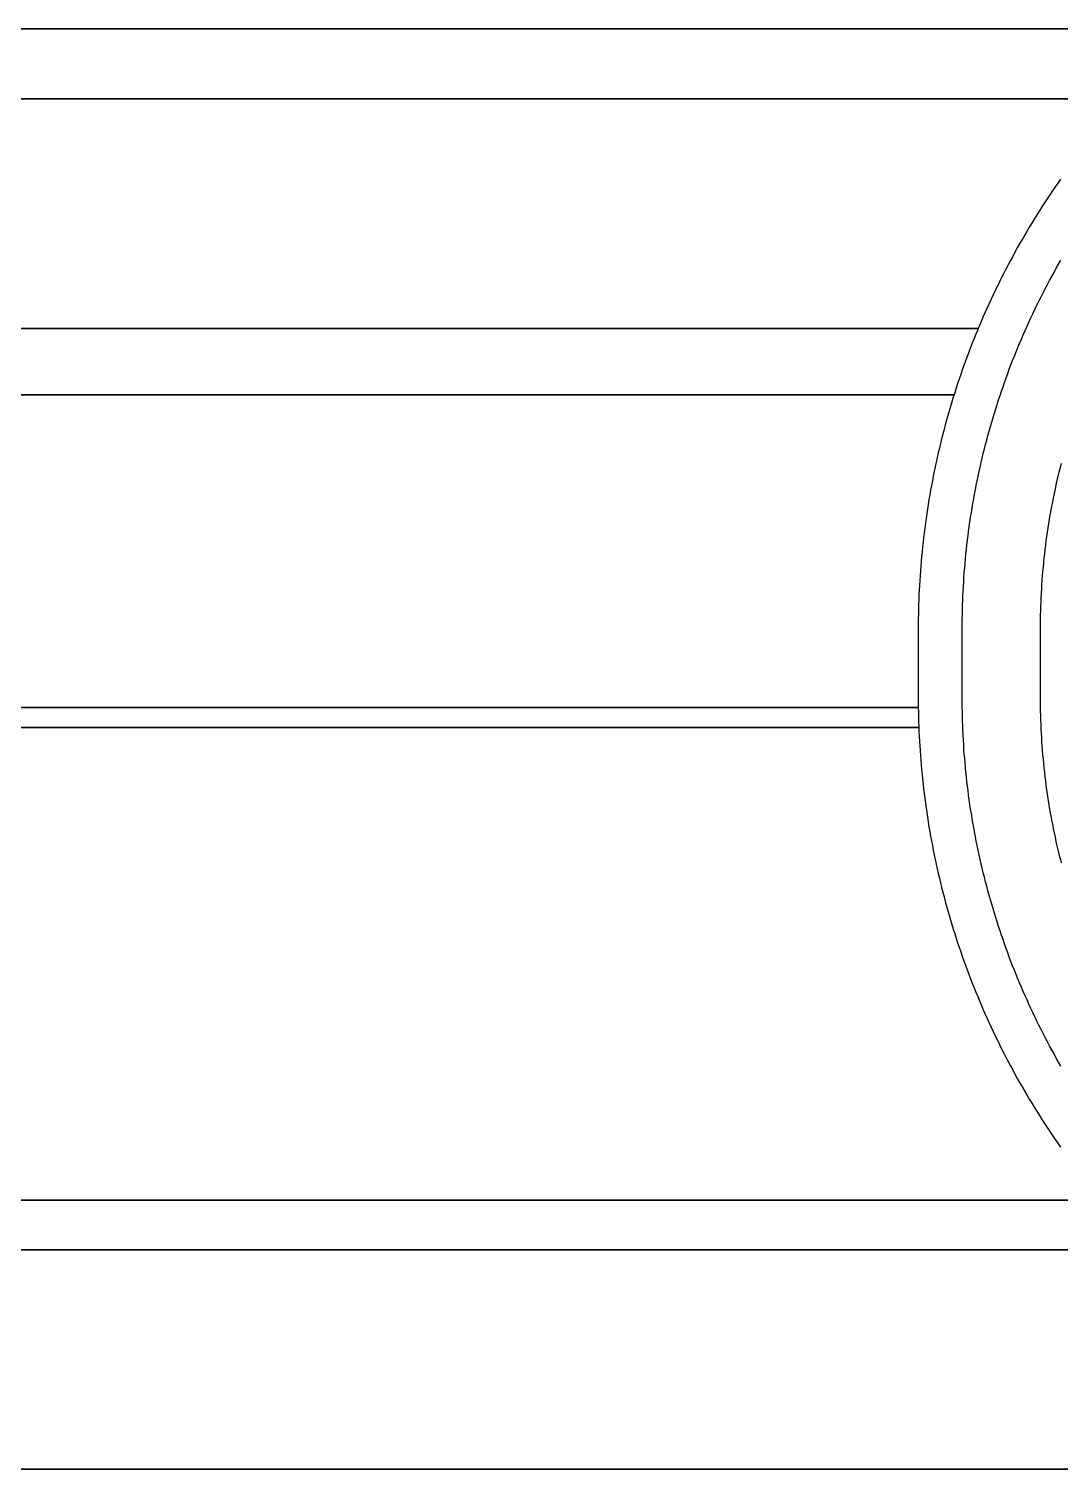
# Model space of a CAD drawing. Extents: x -3500 to 3500, y -3500 to 3500.
# Drawn here: x -1778.2 to -1637.4, y 414.4 to 611.1 of the extents above; entities that cross this region are included whole.
import ezdxf

# ---------------------------------------------------------------- set-up
doc = ezdxf.new("R2010")
doc.units = 0
for name, color, linetype in [('L5D0', 3, 'CONTINUOUS'), ('L5D100', 7, 'CONTINUOUS'), ('L5D11', 2, 'CONTINUOUS')]:
    doc.layers.add(name, color=color, linetype=linetype)

# ---------------------------------------------------------------- blocks, each defined once
blk = doc.blocks.new('ground_main_5')
at = {"layer": 'L5D0'}
for points in [[(-1618.4065, 611.149), (-2334.91, 611.149)], [(-2334.91, 611.149), (-1618.4065, 611.149)], [(-1637.3425, 590.619), (-1637.7175, 590.083), (-1638.089, 589.545), (-1638.4575, 589.005), (-1638.822, 588.4625), (-1639.184, 587.9175), (-1639.542, 587.3705), (-1639.897, 586.8215), (-1640.2485, 586.27), (-1640.5965, 585.717), (-1640.941, 585.161), (-1641.2825, 584.6035), (-1641.6205, 584.0435), (-1641.9545, 583.482), (-1642.2855, 582.918), (-1642.613, 582.352), (-1642.937, 581.784), (-1643.2575, 581.2145), (-1643.575, 580.6425), (-1643.8885, 580.0685), (-1644.198, 579.493), (-1644.5045, 578.9155), (-1644.8075, 578.336), (-1645.107, 577.7545), (-1645.4025, 577.1715), (-1645.695, 576.5865), (-1645.9835, 576), (-1646.2685, 575.4115), (-1646.55, 574.8215), (-1646.8275, 574.2295), (-1647.1015, 573.636), (-1647.372, 573.0405), (-1647.639, 572.4435), (-1647.902, 571.845), (-1648.1615, 571.245), (-1648.417, 570.643), (-1648.596, 570.2155), (-2334.91, 570.2155)], [(-2334.91, 570.2155), (-1648.596, 570.2155), (-1648.669, 570.04), (-1648.9175, 569.435), (-1649.162, 568.829), (-1649.403, 568.221), (-1649.6405, 567.6115), (-1649.874, 567.001), (-1650.1035, 566.3885), (-1650.3295, 565.775), (-1650.5515, 565.16), (-1650.77, 564.544), (-1650.9845, 563.9265), (-1651.1955, 563.3075), (-1651.4025, 562.687), (-1651.6055, 562.066), (-1651.805, 561.443), (-1652.0005, 560.819), (-1652.192, 560.194), (-1652.38, 559.568), (-1652.564, 558.9405), (-1652.744, 558.312), (-1652.9205, 557.6825), (-1653.093, 557.0515), (-1653.2615, 556.42), (-1653.4265, 555.787), (-1653.587, 555.1535), (-1653.744, 554.5185), (-1653.897, 553.883), (-1654.046, 553.2465), (-1654.1915, 552.609), (-1654.3325, 551.9705), (-1654.47, 551.3315), (-1654.6035, 550.691), (-1654.733, 550.0505), (-1654.8585, 549.4085), (-1654.98, 548.7665), (-1655.098, 548.123), (-1655.2115, 547.4795), (-1655.3215, 546.8345), (-1655.4275, 546.1895), (-1655.529, 545.5435), (-1655.627, 544.897), (-1655.721, 544.25), (-1655.811, 543.6025), (-1655.897, 542.9545), (-1655.979, 542.306), (-1656.057, 541.6565), (-1656.131, 541.007), (-1656.2015, 540.357), (-1656.2675, 539.7065), (-1656.3295, 539.0555), (-1656.3875, 538.4045), (-1656.4415, 537.7525), (-1656.492, 537.101), (-1656.538, 536.4485), (-1656.58, 535.796), (-1656.618, 535.1435), (-1656.652, 534.4905), (-1656.682, 533.8375), (-1656.7085, 533.184), (-1656.7305, 532.5305), (-1656.7485, 531.877), (-1656.7625, 531.2235), (-1656.7725, 530.5695), (-1656.7785, 529.9155), (-1656.7805, 529.262), (-1656.7805, 519.738), (-1656.7785, 519.0845), (-1656.7725, 518.4305), (-1656.7625, 517.7765), (-1656.7485, 517.123), (-1656.7305, 516.4695), (-1656.7085, 515.816), (-1656.7035, 515.6925), (-2334.91, 515.6925)], [(-2334.91, 515.6925), (-1656.7035, 515.6925), (-1656.682, 515.1625), (-1656.652, 514.5095), (-1656.618, 513.8565), (-1656.58, 513.204), (-1656.538, 512.5515), (-1656.492, 511.899), (-1656.4415, 511.2475), (-1656.3875, 510.5955), (-1656.3295, 509.9445), (-1656.2675, 509.2935), (-1656.2015, 508.643), (-1656.131, 507.993), (-1656.057, 507.3435), (-1655.979, 506.694), (-1655.897, 506.0455), (-1655.811, 505.3975), (-1655.721, 504.75), (-1655.627, 504.103), (-1655.529, 503.4565), (-1655.4275, 502.8105), (-1655.3215, 502.1655), (-1655.2115, 501.5205), (-1655.098, 500.877), (-1654.98, 500.2335), (-1654.8585, 499.5915), (-1654.733, 498.9495), (-1654.6035, 498.309), (-1654.47, 497.6685), (-1654.3325, 497.0295), (-1654.1915, 496.391), (-1654.046, 495.7535), (-1653.897, 495.117), (-1653.744, 494.4815), (-1653.587, 493.8465), (-1653.4265, 493.213), (-1653.2615, 492.58), (-1653.093, 491.9485), (-1652.9205, 491.3175), (-1652.744, 490.688), (-1652.564, 490.0595), (-1652.38, 489.432), (-1652.192, 488.806), (-1652.0005, 488.181), (-1651.805, 487.557), (-1651.6055, 486.934), (-1651.4025, 486.313), (-1651.1955, 485.6925), (-1650.9845, 485.0735), (-1650.77, 484.456), (-1650.5515, 483.84), (-1650.3295, 483.225), (-1650.1035, 482.6115), (-1649.874, 481.999), (-1649.6405, 481.3885), (-1649.403, 480.779), (-1649.162, 480.171), (-1648.9175, 479.565), (-1648.669, 478.96), (-1648.417, 478.357), (-1648.1615, 477.755), (-1647.902, 477.155), (-1647.639, 476.5565), (-1647.372, 475.9595), (-1647.1015, 475.364), (-1646.8275, 474.7705), (-1646.55, 474.1785), (-1646.2685, 473.5885), (-1645.9835, 473), (-1645.695, 472.4135), (-1645.4025, 471.8285), (-1645.107, 471.2455), (-1644.8075, 470.664), (-1644.5045, 470.0845), (-1644.198, 469.507), (-1643.8885, 468.9315), (-1643.575, 468.3575), (-1643.2575, 467.7855), (-1642.937, 467.216), (-1642.613, 466.648), (-1642.2855, 466.082), (-1641.9545, 465.518), (-1641.6205, 464.9565), (-1641.2825, 464.3965), (-1640.941, 463.839), (-1640.5965, 463.283), (-1640.2485, 462.73), (-1639.897, 462.1785), (-1639.542, 461.6295), (-1639.184, 461.0825), (-1638.822, 460.5375), (-1638.4575, 459.995), (-1638.089, 459.455), (-1637.7175, 458.917), (-1637.3425, 458.381)], [(-1625.527, 444.347), (-2334.91, 444.347)], [(-2334.91, 444.347), (-1625.527, 444.347)]]:
    blk.add_lwpolyline(points, dxfattribs=at)
blk = doc.blocks.new('TOP_main_5_Cheese_100')
at = {"layer": 'L5D100'}
for points in [[(-1628.493, 601.5685), (-2334.91, 601.5685)], [(-2334.91, 601.5685), (-1628.493, 601.5685)], [(-1637.3425, 590.619), (-1637.7175, 590.083), (-1638.089, 589.545), (-1638.4575, 589.005), (-1638.822, 588.4625), (-1639.184, 587.9175), (-1639.542, 587.3705), (-1639.897, 586.8215), (-1640.2485, 586.27), (-1640.5965, 585.717), (-1640.941, 585.161), (-1641.2825, 584.6035), (-1641.6205, 584.0435), (-1641.9545, 583.482), (-1642.2855, 582.918), (-1642.613, 582.352), (-1642.937, 581.784), (-1643.2575, 581.2145), (-1643.575, 580.6425), (-1643.8885, 580.0685), (-1644.198, 579.493), (-1644.5045, 578.9155), (-1644.8075, 578.336), (-1645.107, 577.7545), (-1645.4025, 577.1715), (-1645.695, 576.5865), (-1645.9835, 576), (-1646.2685, 575.4115), (-1646.55, 574.8215), (-1646.8275, 574.2295), (-1647.1015, 573.636), (-1647.372, 573.0405), (-1647.639, 572.4435), (-1647.902, 571.845), (-1648.1615, 571.245), (-1648.417, 570.643), (-1648.596, 570.2155), (-1648.669, 570.04), (-1648.9175, 569.435), (-1649.162, 568.829), (-1649.403, 568.221), (-1649.6405, 567.6115), (-1649.874, 567.001), (-1650.1035, 566.3885), (-1650.3295, 565.775), (-1650.5515, 565.16), (-1650.77, 564.544), (-1650.9845, 563.9265), (-1651.1955, 563.3075), (-1651.4025, 562.687), (-1651.6055, 562.066), (-1651.805, 561.443), (-1651.899, 561.1435), (-1856.7805, 561.1435)], [(-1856.7805, 561.1435), (-1651.899, 561.1435), (-1652.0005, 560.819), (-1652.192, 560.194), (-1652.38, 559.568), (-1652.564, 558.9405), (-1652.744, 558.312), (-1652.9205, 557.6825), (-1653.093, 557.0515), (-1653.2615, 556.42), (-1653.4265, 555.787), (-1653.587, 555.1535), (-1653.744, 554.5185), (-1653.897, 553.883), (-1654.046, 553.2465), (-1654.1915, 552.609), (-1654.3325, 551.9705), (-1654.47, 551.3315), (-1654.6035, 550.691), (-1654.733, 550.0505), (-1654.8585, 549.4085), (-1654.98, 548.7665), (-1655.098, 548.123), (-1655.2115, 547.4795), (-1655.3215, 546.8345), (-1655.4275, 546.1895), (-1655.529, 545.5435), (-1655.627, 544.897), (-1655.721, 544.25), (-1655.811, 543.6025), (-1655.897, 542.9545), (-1655.979, 542.306), (-1656.057, 541.6565), (-1656.131, 541.007), (-1656.2015, 540.357), (-1656.2675, 539.7065), (-1656.3295, 539.0555), (-1656.3875, 538.4045), (-1656.4415, 537.7525), (-1656.492, 537.101), (-1656.538, 536.4485), (-1656.58, 535.796), (-1656.618, 535.1435), (-1656.652, 534.4905), (-1656.682, 533.8375), (-1656.7085, 533.184), (-1656.7305, 532.5305), (-1656.7485, 531.877), (-1656.7625, 531.2235), (-1656.7725, 530.5695), (-1656.7785, 529.9155), (-1656.7805, 529.262), (-1656.7805, 519.738), (-1656.7785, 519.0845), (-1656.7725, 518.4305), (-2334.91, 518.4305)], [(-2334.91, 518.4305), (-1656.7725, 518.4305), (-1656.7625, 517.7765), (-1656.7485, 517.123), (-1656.7305, 516.4695), (-1656.7085, 515.816), (-1656.7035, 515.6925), (-1656.682, 515.1625), (-1656.652, 514.5095), (-1656.618, 513.8565), (-1656.58, 513.204), (-1656.538, 512.5515), (-1656.492, 511.899), (-1656.4415, 511.2475), (-1656.3875, 510.5955), (-1656.3295, 509.9445), (-1656.2675, 509.2935), (-1656.2015, 508.643), (-1656.131, 507.993), (-1656.057, 507.3435), (-1655.979, 506.694), (-1655.897, 506.0455), (-1655.811, 505.3975), (-1655.721, 504.75), (-1655.627, 504.103), (-1655.529, 503.4565), (-1655.4275, 502.8105), (-1655.3215, 502.1655), (-1655.2115, 501.5205), (-1655.098, 500.877), (-1654.98, 500.2335), (-1654.8585, 499.5915), (-1654.733, 498.9495), (-1654.6035, 498.309), (-1654.47, 497.6685), (-1654.3325, 497.0295), (-1654.1915, 496.391), (-1654.046, 495.7535), (-1653.897, 495.117), (-1653.744, 494.4815), (-1653.587, 493.8465), (-1653.4265, 493.213), (-1653.2615, 492.58), (-1653.093, 491.9485), (-1652.9205, 491.3175), (-1652.744, 490.688), (-1652.564, 490.0595), (-1652.38, 489.432), (-1652.192, 488.806), (-1652.0005, 488.181), (-1651.805, 487.557), (-1651.6055, 486.934), (-1651.4025, 486.313), (-1651.1955, 485.6925), (-1650.9845, 485.0735), (-1650.77, 484.456), (-1650.5515, 483.84), (-1650.3295, 483.225), (-1650.1035, 482.6115), (-1649.874, 481.999), (-1649.6405, 481.3885), (-1649.403, 480.779), (-1649.162, 480.171), (-1648.9175, 479.565), (-1648.669, 478.96), (-1648.417, 478.357), (-1648.1615, 477.755), (-1647.902, 477.155), (-1647.639, 476.5565), (-1647.372, 475.9595), (-1647.1015, 475.364), (-1646.8275, 474.7705), (-1646.55, 474.1785), (-1646.2685, 473.5885), (-1645.9835, 473), (-1645.695, 472.4135), (-1645.4025, 471.8285), (-1645.107, 471.2455), (-1644.8075, 470.664), (-1644.5045, 470.0845), (-1644.198, 469.507), (-1643.8885, 468.9315), (-1643.575, 468.3575), (-1643.2575, 467.7855), (-1642.937, 467.216), (-1642.613, 466.648), (-1642.2855, 466.082), (-1641.9545, 465.518), (-1641.6205, 464.9565), (-1641.2825, 464.3965), (-1640.941, 463.839), (-1640.5965, 463.283), (-1640.2485, 462.73), (-1639.897, 462.1785), (-1639.542, 461.6295), (-1639.184, 461.0825), (-1638.822, 460.5375), (-1638.4575, 459.995), (-1638.089, 459.455), (-1637.7175, 458.917), (-1637.3425, 458.381)], [(-1631.757, 451.1325), (-1856.7805, 451.1325)], [(-1856.7805, 451.1325), (-1631.757, 451.1325)], [(-1566.298, 414.4), (-2334.91, 414.4)], [(-2334.91, 414.4), (-1566.298, 414.4)]]:
    blk.add_lwpolyline(points, dxfattribs=at)
blk = doc.blocks.new('TOP_main_5')
at = {"layer": 'L5D11'}
for points in [[(-1637.3085, 469.459), (-1637.6235, 470.0095), (-1637.9355, 470.562), (-1638.244, 471.116), (-1638.549, 471.6725), (-1638.8505, 472.2305), (-1639.1485, 472.7905), (-1639.443, 473.3525), (-1639.734, 473.916), (-1640.021, 474.482), (-1640.3045, 475.049), (-1640.585, 475.6185), (-1640.8615, 476.189), (-1641.1345, 476.762), (-1641.4035, 477.3365), (-1641.6695, 477.9125), (-1641.9315, 478.49), (-1642.1895, 479.0695), (-1642.4445, 479.6505), (-1642.6955, 480.233), (-1642.943, 480.817), (-1643.1865, 481.4025), (-1643.4265, 481.99), (-1643.663, 482.5785), (-1643.8955, 483.169), (-1644.124, 483.7605), (-1644.3495, 484.3535), (-1644.5705, 484.948), (-1644.788, 485.544), (-1645.002, 486.141), (-1645.212, 486.74), (-1645.4185, 487.3395), (-1645.621, 487.941), (-1645.8195, 488.5435), (-1646.0145, 489.147), (-1646.2055, 489.752), (-1646.393, 490.358), (-1646.576, 490.965), (-1646.756, 491.5735), (-1646.9315, 492.183), (-1647.1035, 492.794), (-1647.2715, 493.4055), (-1647.4355, 494.018), (-1647.596, 494.632), (-1647.7525, 495.247), (-1647.905, 495.8625), (-1648.0535, 496.479), (-1648.1985, 497.097), (-1648.3395, 497.7155), (-1648.4765, 498.335), (-1648.6095, 498.955), (-1648.7385, 499.576), (-1648.8635, 500.198), (-1648.985, 500.8205), (-1649.1025, 501.444), (-1649.216, 502.068), (-1649.3255, 502.693), (-1649.431, 503.3185), (-1649.5325, 503.9445), (-1649.63, 504.5715), (-1649.724, 505.199), (-1649.8135, 505.827), (-1649.8995, 506.4555), (-1649.981, 507.0845), (-1650.059, 507.714), (-1650.133, 508.344), (-1650.203, 508.9745), (-1650.2685, 509.6055), (-1650.3305, 510.237), (-1650.3885, 510.8685), (-1650.4425, 511.5005), (-1650.4925, 512.133), (-1650.5385, 512.7655), (-1650.5805, 513.3985), (-1650.6185, 514.032), (-1650.6525, 514.6655), (-1650.6825, 515.299), (-1650.7085, 515.933), (-1650.7305, 516.567), (-1650.7485, 517.201), (-1650.7625, 517.835), (-1650.7725, 518.4695), (-1650.7785, 519.1035), (-1650.7805, 519.738), (-1650.7805, 529.262), (-1650.7785, 529.8965), (-1650.7725, 530.5305), (-1650.7625, 531.165), (-1650.7485, 531.799), (-1650.7305, 532.433), (-1650.7085, 533.067), (-1650.6825, 533.701), (-1650.6525, 534.3345), (-1650.6185, 534.968), (-1650.5805, 535.6015), (-1650.5385, 536.2345), (-1650.4925, 536.867), (-1650.4425, 537.4995), (-1650.3885, 538.1315), (-1650.3305, 538.763), (-1650.2685, 539.3945), (-1650.203, 540.0255), (-1650.133, 540.656), (-1650.059, 541.286), (-1649.981, 541.9155), (-1649.8995, 542.5445), (-1649.8135, 543.173), (-1649.724, 543.801), (-1649.63, 544.4285), (-1649.5325, 545.0555), (-1649.431, 545.6815), (-1649.3255, 546.307), (-1649.216, 546.932), (-1649.1025, 547.556), (-1648.985, 548.1795), (-1648.8635, 548.802), (-1648.7385, 549.424), (-1648.6095, 550.045), (-1648.4765, 550.665), (-1648.3395, 551.2845), (-1648.1985, 551.903), (-1648.0535, 552.521), (-1647.905, 553.1375), (-1647.7525, 553.753), (-1647.596, 554.368), (-1647.4355, 554.982), (-1647.2715, 555.5945), (-1647.1035, 556.206), (-1646.9315, 556.817), (-1646.756, 557.4265), (-1646.576, 558.035), (-1646.393, 558.642), (-1646.2055, 559.248), (-1646.0145, 559.853), (-1645.8195, 560.4565), (-1645.621, 561.059), (-1645.4185, 561.6605), (-1645.212, 562.26), (-1645.002, 562.859), (-1644.788, 563.456), (-1644.5705, 564.052), (-1644.3495, 564.6465), (-1644.124, 565.2395), (-1643.8955, 565.831), (-1643.663, 566.4215), (-1643.4265, 567.01), (-1643.1865, 567.5975), (-1642.943, 568.183), (-1642.6955, 568.767), (-1642.4445, 569.3495), (-1642.1895, 569.9305), (-1641.9315, 570.51), (-1641.6695, 571.0875), (-1641.4035, 571.6635), (-1641.1345, 572.238), (-1640.8615, 572.811), (-1640.585, 573.3815), (-1640.3045, 573.951), (-1640.021, 574.518), (-1639.734, 575.084), (-1639.443, 575.6475), (-1639.1485, 576.2095), (-1638.8505, 576.7695), (-1638.549, 577.3275), (-1638.244, 577.884), (-1637.9355, 578.438), (-1637.6235, 578.9905), (-1637.3085, 579.541)], [(-1637.2795, 551.7625), (-1637.4275, 551.183), (-1637.5715, 550.602), (-1637.7115, 550.02), (-1637.848, 549.437), (-1637.98, 548.8535), (-1638.1085, 548.269), (-1638.233, 547.6835), (-1638.354, 547.0975), (-1638.4705, 546.5105), (-1638.5835, 545.9225), (-1638.6925, 545.334), (-1638.7975, 544.745), (-1638.8985, 544.155), (-1638.9955, 543.5645), (-1639.089, 542.9735), (-1639.178, 542.3815), (-1639.2635, 541.7895), (-1639.345, 541.1965), (-1639.4225, 540.603), (-1639.496, 540.009), (-1639.5655, 539.4145), (-1639.631, 538.8195), (-1639.6925, 538.2245), (-1639.7505, 537.6285), (-1639.804, 537.0325), (-1639.854, 536.436), (-1639.8995, 535.8395), (-1639.9415, 535.2425), (-1639.979, 534.645), (-1640.013, 534.0475), (-1640.043, 533.45), (-1640.069, 532.852), (-1640.0905, 532.254), (-1640.1085, 531.6555), (-1640.1225, 531.057), (-1640.1325, 530.459), (-1640.1385, 529.8605), (-1640.1405, 529.262), (-1640.1405, 519.738), (-1640.1385, 519.1395), (-1640.1325, 518.541), (-1640.1225, 517.943), (-1640.1085, 517.3445), (-1640.0905, 516.746), (-1640.069, 516.148), (-1640.043, 515.55), (-1640.013, 514.9525), (-1639.979, 514.355), (-1639.9415, 513.7575), (-1639.8995, 513.1605), (-1639.854, 512.564), (-1639.804, 511.9675), (-1639.7505, 511.3715), (-1639.6925, 510.7755), (-1639.631, 510.1805), (-1639.5655, 509.5855), (-1639.496, 508.991), (-1639.4225, 508.397), (-1639.345, 507.8035), (-1639.2635, 507.2105), (-1639.178, 506.6185), (-1639.089, 506.0265), (-1638.9955, 505.4355), (-1638.8985, 504.845), (-1638.7975, 504.255), (-1638.6925, 503.666), (-1638.5835, 503.0775), (-1638.4705, 502.4895), (-1638.354, 501.9025), (-1638.233, 501.3165), (-1638.1085, 500.731), (-1637.98, 500.1465), (-1637.848, 499.563), (-1637.7115, 498.98), (-1637.5715, 498.398), (-1637.4275, 497.817), (-1637.2795, 497.2375)]]:
    blk.add_lwpolyline(points, dxfattribs=at)
for name in ['ground_main_5', 'TOP_main_5_Cheese_100']:
    blk.add_blockref(name, (0, 0))
blk = doc.blocks.new('TOP_main')
blk.add_blockref('TOP_main_5', (0, 0))

msp = doc.modelspace()

# ---------------------------------------------------------------- block references
msp.add_blockref('TOP_main', (0, 0))

doc.saveas('drawing.dxf')
